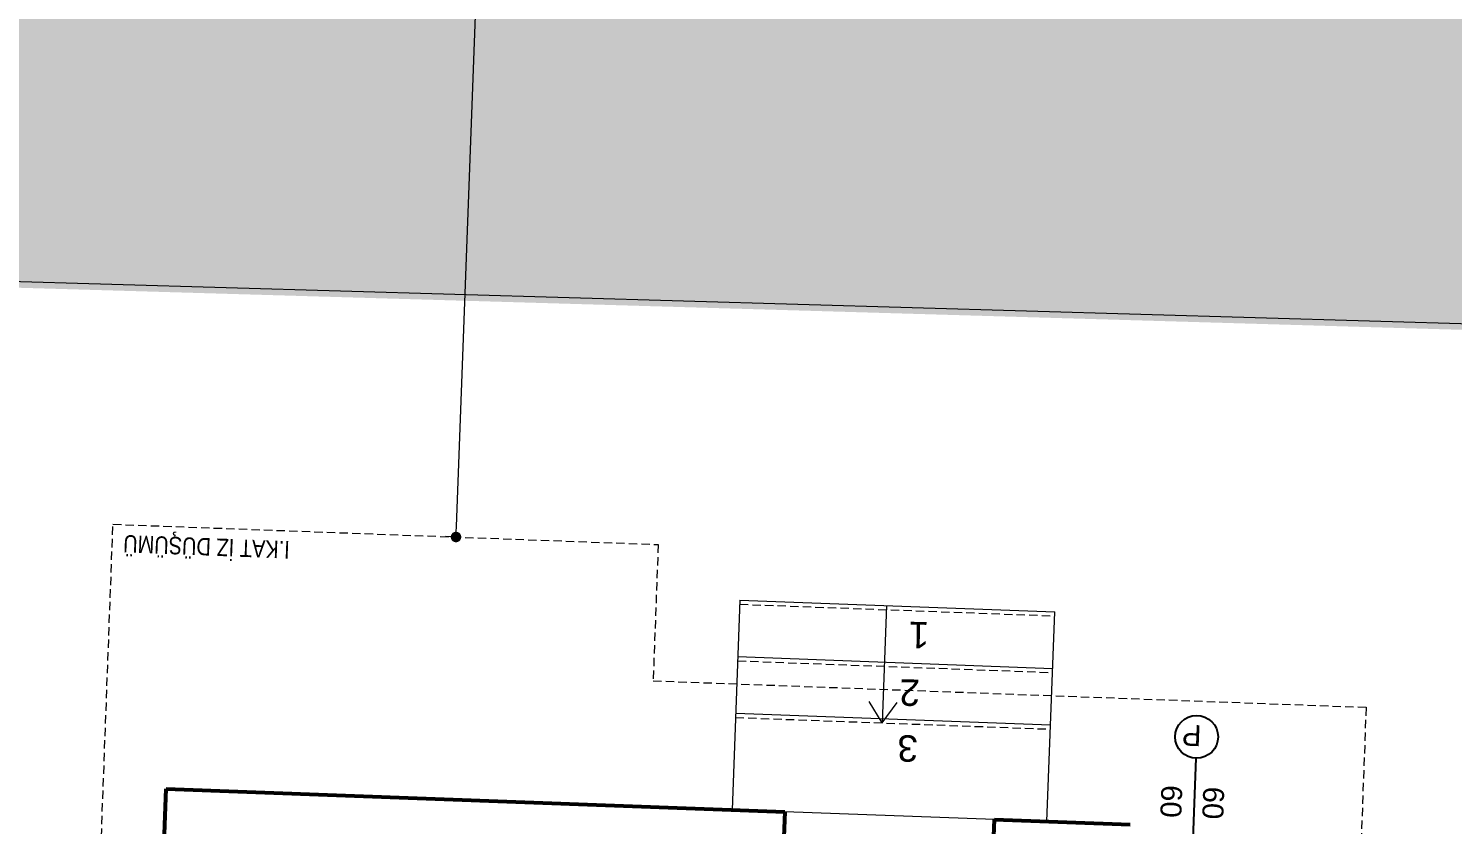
# Model space of a CAD drawing. Header units: centimetres. Extents: x 63871 to 181827, y -95930 to 42199.
# Drawn here: x 148276 to 148954, y 21259 to 21638 of the extents above; entities that cross this region are included whole.
import ezdxf

# ---------------------------------------------------------------- set-up
doc = ezdxf.new("R2010")
doc.units = ezdxf.units.CM
doc.linetypes.add('11-021_500-SatisOfisi_220512$0${ Diamond }', pattern=[12, 4, -2, 2, 2, -2])
doc.linetypes.add('11-021_500-SatisOfisi_280512$0${ Wide Dash }', pattern=[12, 4, -2, 4, -2])
for name, color, linetype, lineweight in [('A-DOOR', 31, 'Continuous', 9), ('A-FLOR-HRAL', 11, 'Continuous', 9), ('A-WALL', 12, 'Continuous', 50), ('ARA SINIRLAR', 225, 'Continuous', 15), ('ARM_Pen_No__252', 8, 'Continuous', 18), ('İz DÜŞÜMÜ', 7, '11-021_500-SatisOfisi_220512$0${ Diamond }', 18), ('OLUK', 222, 'Continuous', 15)]:
    doc.layers.add(name, color=color, linetype=linetype, lineweight=lineweight)
doc.layers.add('Bitirme - Duvar', color=7, linetype='Continuous')
doc.layers.add('Dıış Ölçü', color=140, linetype='Continuous')
doc.styles.add('MtXpl_Arial_Narrow_1', font='')
doc.styles.add('OLUŞTURULMUŞ_STİL_1', font='Arial.ttf')
doc.styles.add('RomanS', font='')
doc.styles.get('MtXpl_Arial_Narrow_1').set_extended_font_data('Arial Narrow')
doc.styles.get('RomanS').set_extended_font_data('Stylus BT')
doc.dimstyles.new('BÖYÜK', dxfattribs={"dimtxt": 70, "dimasz": 5, "dimexe": 5, "dimexo": 5, "dimgap": 2, "dimtad": 3, "dimdec": 0, "dimzin": 0, "dimdsep": 46, "dimtxsty": 'RomanS', "dimblk": 'DOT', "dimcen": 5, "dimadec": 0, "dimazin": 0, "dimtfac": 1, "dimtdec": 0, "dimtix": 1, "dimtofl": 0, "dimtmove": 1, "dimatfit": 0, "dimldrblk": 'DOT', "dimfxl": 10, "dimfxlon": 1, "dimtolj": 1, "dimtzin": 0, "dimarcsym": 0})

# ---------------------------------------------------------------- blocks, each defined once
blk = doc.blocks.new('HRD')
at = {"layer": 'A-DOOR'}
blk.add_line((153994.63, 35417.48), (154094.63, 35417.48), dxfattribs=at)
at = {"layer": 'A-FLOR-HRAL'}
for p, q in [((153969.6, 35417.48), (153969.6, 35317.48)), ((154119.71, 35317.48), (154119.71, 35417.48)), ((154119.71, 35371.48), (153969.6, 35371.48)), ((154049.77, 35373.48), (154043.1, 35363.46)), ((154049.77, 35317.48), (154049.77, 35373.48)), ((154049.77, 35373.48), (154056.43, 35363.46)), ((154119.71, 35344.48), (153969.6, 35344.48)), ((154119.71, 35317.48), (153969.6, 35317.48))]:
    blk.add_line(p, q, dxfattribs=at)
at = {"layer": 'A-FLOR-HRAL', "linetype": '11-021_500-SatisOfisi_280512$0${ Wide Dash }'}
for p, q in [((154119.71, 35373.48), (153969.6, 35373.48)), ((154119.71, 35346.48), (153969.6, 35346.48)), ((154119.71, 35319.48), (153969.6, 35319.48))]:
    blk.add_line(p, q, dxfattribs=at)
at = {"layer": 'A-WALL', "lineweight": 53}
for p, q in [((154389.63, 35542.48), (154389.63, 35417.48)), ((154389.63, 35542.48), (154389.63, 35417.48)), ((153994.63, 35437.48), (153994.63, 35417.48)), ((154094.63, 35417.48), (154094.63, 35437.48)), ((153994.63, 35417.48), (153929.84, 35417.48)), ((154389.63, 35417.48), (154094.63, 35417.48))]:
    blk.add_line(p, q, dxfattribs=at)
at = {"layer": 'Bitirme - Duvar', "color": 161, "linetype": 'Continuous', "lineweight": 25}
blk.add_line((153899.84, 35384.78), (153899.84, 35432.28), dxfattribs=at)
blk.add_circle((153899.84, 35374.56), 10.23, dxfattribs=at)
at = {"layer": 'İz DÜŞÜMÜ'}
blk.add_lwpolyline([(153819.63, 36347.48), (154419.63, 36347.49), (154419.63, 35292.49), (154159.63, 35292.49), (154159.63, 35357.48), (153819.63, 35357.48), (153819.63, 36347.48)], dxfattribs=at)
at = {"style": 'MtXpl_Arial_Narrow_1'}
blk.add_text('I.KAT İZ DÜŞÜMÜ', height=8.316, rotation=359.95698, dxfattribs=at).set_placement((154335.01, 35297.43))
at = {"layer": 'Bitirme - Duvar', "linetype": 'Continuous', "style": 'OLUŞTURULMUŞ_STİL_1'}
for s, insert, char_height, attachment_point, rotation in [('\\A1;60', (153895.85, 35398), 10, 7, 90), ('\\A1;3', (154042.24, 35378.86), 12.592, 9, 1.38858), ('\\A1;2', (154042.24, 35352.41), 12.592, 9, 1.38858), ('\\A1;1', (154038.91, 35324.84), 12.592, 9, 1.38858)]:
    blk.add_mtext(s, dxfattribs=dict(at, insert=insert, char_height=char_height, attachment_point=attachment_point, rotation=rotation))
at = {"layer": 'Bitirme - Duvar', "linetype": 'Continuous', "insert": (153915.85, 35398), "char_height": 10, "width": 14.493, "attachment_point": 7, "rotation": 90, "style": 'OLUŞTURULMUŞ_STİL_1'}
blk.add_mtext('\\A1;60', dxfattribs=at)
at = {"layer": 'Bitirme - Duvar', "linetype": 'Continuous', "insert": (153897.51, 35368.97), "char_height": 10, "attachment_point": 7, "style": 'OLUŞTURULMUŞ_STİL_1'}
blk.add_mtext('\\A1;P', dxfattribs=at)
blk = doc.blocks.new('_Dot')
at = {"color": 0, "linetype": 'ByBlock', "lineweight": -2}
blk.add_line((-0.5, 0), (-1, 0), dxfattribs=at)
at = {"color": 0, "linetype": 'ByBlock', "const_width": 0.5}
blk.add_lwpolyline([(-0.25, 0, 1), (0.25, 0, 1)], format="xyb", close=True, dxfattribs=at)
blk = doc.blocks.new('*D179')
at = {"layer": 'Defpoints', "color": 0, "transparency": 16777216}
for p in [(-7925.15, 5860.79), (-7925.15, 5860.79), (-7949.2, 5213.06)]:
    blk.add_point(p, dxfattribs=at)
at = {"layer": 'Dıış Ölçü', "color": 0, "lineweight": -2, "transparency": 16777216}
for p, q in [((-7925.15, 5860.79), (-7930.15, 5860.98)), ((-7949.01, 5218.06), (-7925.34, 5855.8)), ((-7949.2, 5213.06), (-7954.2, 5213.25))]:
    blk.add_line(p, q, dxfattribs=at)
at = {"layer": 'Dıış Ölçü', "color": 0, "lineweight": -2, "transparency": 16777216, "xscale": 5, "yscale": 5, "zscale": 5}
for p, rotation in [((-7925.15, 5860.79), 87.87361722026415), ((-7949.2, 5213.06), 267.8736172202641)]:
    blk.add_blockref('_Dot', p, dxfattribs=dict(at, rotation=rotation))
at = {"layer": 'Dıış Ölçü', "color": 0, "transparency": 16777216, "insert": (-7975.71, 5538.36), "char_height": 70, "attachment_point": 5, "rotation": 87.87362, "style": 'RomanS'}
blk.add_mtext('\\A1;648', dxfattribs=at)
blk = doc.blocks.new('yerleşim planı')
at = {"layer": 'ARM_Pen_No__252'}
h = blk.add_hatch(dxfattribs=at)
h.set_pattern_fill('AR-HBONE', color=256, scale=0.51)
h.set_pattern_definition([(45, (-177987.134, -15156.517), (0, 73.27889), [155.448, -51.816]), (135, (-177950.495, -15119.877), (7e-15, 73.27889), [155.448, -51.816])])
h.paths.add_polyline_path([(-11399.71, 5829.41), (-11341.13, 5424.64), (438.6, 5081.28), (456.1, 5480.93)])
at = {"layer": 'ARA SINIRLAR'}
blk.add_line((438.7, 5084.19), (-11341.04, 5427.54), dxfattribs=at)
at = {"rotation": 177.873189238168}
blk.add_blockref('HRD', (147510.34, 34756.59), dxfattribs=at)
at = {"layer": 'Dıış Ölçü'}
dim = blk.add_aligned_dim(p1=(-7949.2, 5213.06), p2=(-7925.15, 5860.79), distance=0, dimstyle='BÖYÜK', dxfattribs=at)
dim.commit()
dim.dimension.update_dxf_attribs({"geometry": '*D179', "text_midpoint": (-7975.71, 5538.36)})

msp = doc.modelspace()

# ---------------------------------------------------------------- block references
at = {"layer": 'OLUK'}
msp.add_blockref('yerleşim planı', (156428.79, 16182.58), dxfattribs=at)

doc.saveas('drawing.dxf')
